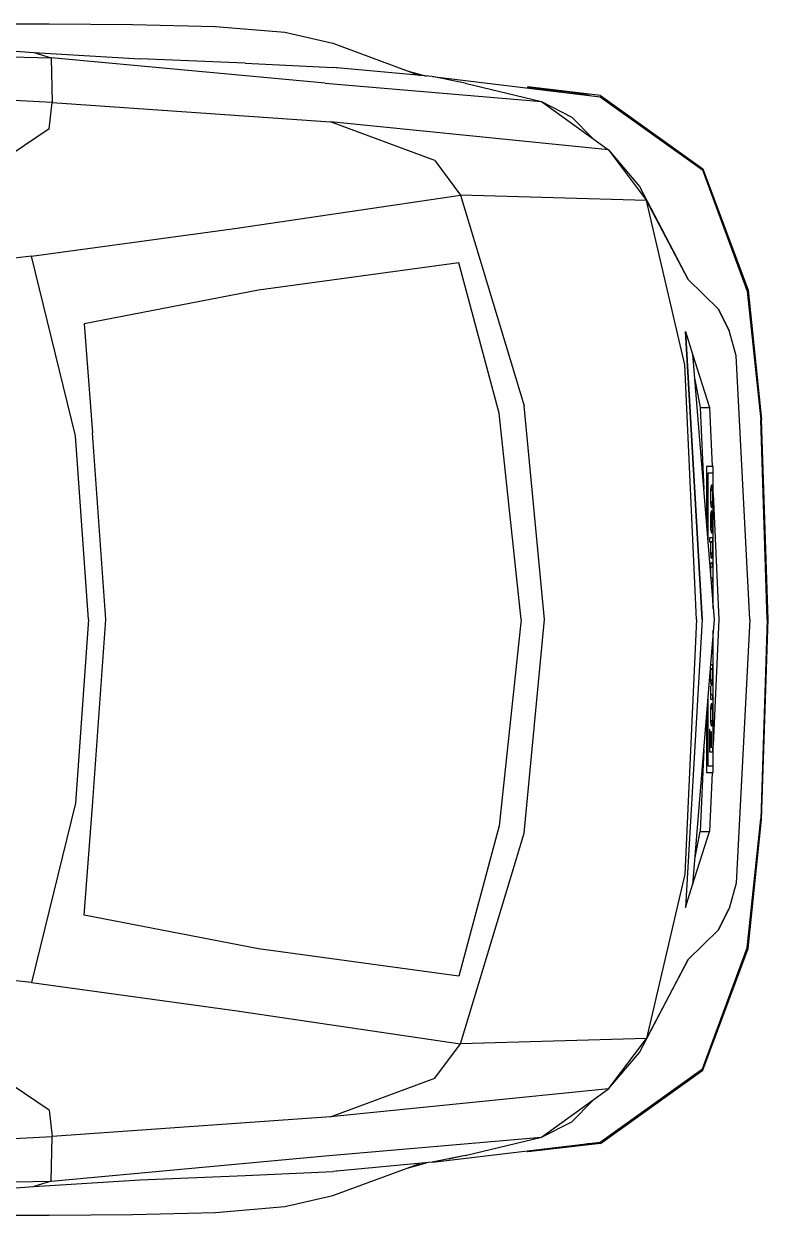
# Model space of a CAD drawing. Header units: millimetres. Extents: x 2646 to 50990, y 12226 to 40347.
# Drawn here: x 42551 to 43670, y 25271 to 27061 of the extents above; entities that cross this region are included whole.
import ezdxf

# ---------------------------------------------------------------- set-up
doc = ezdxf.new("R2010")
doc.units = ezdxf.units.MM

# ---------------------------------------------------------------- blocks, each defined once
blk = doc.blocks.new('A$C4B8F4399')
at = {"linetype": 'Continuous'}
for p, q in [((0.8311, 1.8327), (0.7266, 1.824)), ((0.9557, 1.8358), (0.8311, 1.8327)), ((1.0809, 1.8367), (0.9557, 1.8358)), ((1.1973, 1.8368), (1.0809, 1.8367)), ((0.7266, 1.824), (0.6546, 1.8075)), ((2.158, 1.8092), (1.0782, 1.7857)), ((0.6546, 1.8075), (0.5238, 1.7591)), ((1.1044, 1.7936), (0.9443, 1.784)), ((1.0782, 1.7857), (1.1043, 1.7936)), ((1.2038, 1.8014), (1.1043, 1.7936)), ((0.7866, 1.7774), (0.6543, 1.7711)), ((1.0782, 1.7857), (0.6662, 1.7475)), ((0.9443, 1.784), (0.7866, 1.7774)), ((1.0782, 1.7857), (1.0764, 1.7186)), ((0.5049, 1.7574), (0.2524, 1.727)), ((0.4554, 1.7474), (0.505, 1.7574)), ((0.505, 1.7574), (0.6543, 1.7711)), ((0.5427, 1.7661), (0.5138, 1.7582)), ((0.6458, 1.7704), (0.6543, 1.7711)), ((0.252, 1.729), (0.3614, 1.7419)), ((0.2964, 1.7335), (0.3617, 1.7413)), ((0.6662, 1.7475), (0.3406, 1.7198)), ((0.4554, 1.7474), (0.3406, 1.7198)), ((0.3617, 1.7413), (0.3614, 1.7419)), ((0.4554, 1.7474), (0.4553, 1.7474)), ((0.4554, 1.7474), (0.4809, 1.7526)), ((0.252, 1.729), (0.0981, 1.6188)), ((0.2524, 1.727), (0.099, 1.6171)), ((0.3406, 1.7198), (0.2399, 1.6472)), ((0.2688, 1.729), (0.2964, 1.7335)), ((0.3406, 1.7198), (0.2953, 1.6967)), ((1.1436, 1.7222), (1.0764, 1.7186)), ((0.6581, 1.6893), (1.0764, 1.7186)), ((1.0812, 1.679), (1.0764, 1.7186)), ((0.2399, 1.6472), (0.6581, 1.6893)), ((0.2953, 1.6967), (0.2639, 1.6646)), ((0.2954, 1.6967), (0.2953, 1.6967)), ((0.6581, 1.6893), (0.501, 1.6312)), ((1.0812, 1.679), (1.1365, 1.6414)), ((0.2399, 1.6472), (0.1829, 1.5713)), ((0.2399, 1.6472), (0.1934, 1.5925)), ((0.501, 1.6312), (0.4627, 1.5794)), ((0.0981, 1.6188), (0.0303, 1.4363)), ((0.099, 1.6171), (0.0315, 1.4351)), ((0.1934, 1.5925), (0.1204, 1.4525)), ((0.1829, 1.5714), (0.4627, 1.5794)), ((0.1934, 1.5925), (0.1934, 1.5925)), ((0.4627, 1.5794), (0.3667, 1.2627)), ((0.7952, 1.5301), (0.4627, 1.5794)), ((0.1204, 1.4525), (0.1829, 1.5714)), ((0.1255, 1.3245), (0.1829, 1.5714)), ((1.1075, 1.4874), (0.7951, 1.5301)), ((1.0413, 1.2175), (1.1075, 1.4874)), ((1.1075, 1.4874), (1.2069, 1.4762)), ((0.4045, 1.2517), (0.465, 1.4776)), ((0.465, 1.4776), (0.7663, 1.4364)), ((0.0754, 1.4086), (0.1204, 1.4525)), ((0.0303, 1.4363), (0.01, 1.2422)), ((0.0315, 1.4351), (0.0113, 1.2414)), ((0.7663, 1.4364), (1.0284, 1.3858)), ((0.0754, 1.4086), (0.0586, 1.3759)), ((0.0586, 1.3759), (0.0754, 1.4086)), ((1.0284, 1.3858), (1.016, 1.2221)), ((0.0481, 1.3377), (0.0586, 1.3759)), ((0.0991, 0.9416), (0.1244, 1.3744)), ((0.0992, 0.9416), (0.1245, 1.3744)), ((0.1244, 1.3744), (0.1136, 1.3402)), ((0.1245, 1.3744), (0.1243, 1.3738)), ((0.1245, 1.3744), (0.1244, 1.3741)), ((0.0277, 0.9416), (0.0481, 1.3377)), ((0.0811, 0.9416), (0.1136, 1.3402)), ((0.1136, 1.3402), (0.0881, 1.2601)), ((0.1078, 0.9416), (0.1255, 1.3245)), ((0.1105, 1.302), (0.1024, 1.2601)), ((0.0843, 1.1716), (0.0881, 1.2601)), ((0.1024, 1.2601), (0.0881, 1.2601)), ((0.097, 1.1369), (0.1024, 1.2602)), ((0.3667, 1.2627), (0.3364, 0.9416)), ((0.01, 1.2422), (0, 0.9416)), ((0.0013, 0.9416), (0.0113, 1.2414)), ((0.3714, 0.9416), (0.4045, 1.2517)), ((1.016, 1.2221), (0.9958, 0.9416)), ((1.0222, 0.9416), (1.0413, 1.2175)), ((0.0825, 1.1716), (0.0825, 0.9583)), ((0.0929, 1.1716), (0.0825, 1.1716)), ((0.0929, 1.0866), (0.0929, 1.1716)), ((0.0825, 1.1616), (0.0825, 0.9589)), ((0.0909, 1.1616), (0.0825, 1.1616)), ((0.0909, 1.0616), (0.0909, 1.1616)), ((0.0743, 0.9416), (0.0825, 1.1304)), ((0.0882, 1.1403), (0.0831, 1.1403)), ((0.0831, 1.1403), (0.0831, 1.1338)), ((0.0831, 1.1338), (0.0854, 1.1338)), ((0.0854, 1.1338), (0.0854, 1.1107)), ((0.086, 1.1107), (0.086, 1.1338)), ((0.086, 1.1338), (0.0876, 1.1338)), ((0.0876, 1.1338), (0.0876, 1.1071)), ((0.0882, 1.1071), (0.0882, 1.1403)), ((0.0854, 1.1107), (0.086, 1.1107)), ((0.0832, 1.0929), (0.0831, 1.0913)), ((0.0833, 1.0944), (0.0832, 1.0929)), ((0.0834, 1.0958), (0.0833, 1.0944)), ((0.0835, 1.0971), (0.0834, 1.0958)), ((0.0837, 1.0981), (0.0835, 1.0971)), ((0.0838, 1.0991), (0.0836, 1.0981)), ((0.0839, 1.0995), (0.0838, 1.0991)), ((0.0838, 1.0914), (0.0839, 1.0925)), ((0.084, 1.0999), (0.0839, 1.0995)), ((0.0839, 1.0925), (0.084, 1.0933)), ((0.0841, 1.1005), (0.084, 1.1002)), ((0.084, 1.1002), (0.084, 1.0999)), ((0.084, 1.0933), (0.0841, 1.0937)), ((0.0842, 1.1008), (0.0841, 1.1005)), ((0.0841, 1.094), (0.0842, 1.0943)), ((0.0841, 1.0937), (0.0841, 1.094)), ((0.0843, 1.101), (0.0842, 1.1008)), ((0.0842, 1.0943), (0.0843, 1.0946)), ((0.0844, 1.1012), (0.0843, 1.101)), ((0.0843, 1.0946), (0.0844, 1.0948)), ((0.0845, 1.1014), (0.0844, 1.1012)), ((0.0844, 1.0948), (0.0845, 1.095)), ((0.0846, 1.1015), (0.0845, 1.1014)), ((0.0845, 1.095), (0.0846, 1.0952)), ((0.0847, 1.1016), (0.0846, 1.1015)), ((0.0846, 1.0952), (0.0847, 1.0953)), ((0.0849, 1.1016), (0.0847, 1.1016)), ((0.0847, 1.0953), (0.0848, 1.0954)), ((0.0848, 1.0954), (0.0849, 1.0954)), ((0.085, 1.1017), (0.0849, 1.1016)), ((0.0849, 1.0954), (0.085, 1.0955)), ((0.0851, 1.1016), (0.085, 1.1017)), ((0.085, 1.0955), (0.0851, 1.0954)), ((0.0852, 1.1016), (0.0851, 1.1016)), ((0.0851, 1.0954), (0.0852, 1.0954)), ((0.0853, 1.1015), (0.0852, 1.1016)), ((0.0852, 1.0954), (0.0853, 1.0953)), ((0.0854, 1.1013), (0.0853, 1.1015)), ((0.0853, 1.0953), (0.0854, 1.0952)), ((0.0856, 1.1011), (0.0854, 1.1013)), ((0.0854, 1.0952), (0.0855, 1.095)), ((0.0855, 1.095), (0.0855, 1.0948)), ((0.0855, 1.0948), (0.0856, 1.0946)), ((0.0857, 1.1009), (0.0856, 1.1011)), ((0.0856, 1.0946), (0.0857, 1.0943)), ((0.0858, 1.1006), (0.0857, 1.1009)), ((0.0857, 1.0943), (0.0858, 1.094)), ((0.0859, 1.1003), (0.0858, 1.1006)), ((0.0858, 1.094), (0.0859, 1.0937)), ((0.086, 1.0999), (0.0859, 1.1003)), ((0.0859, 1.0937), (0.0859, 1.0933)), ((0.0859, 1.0933), (0.086, 1.0925)), ((0.086, 1.0995), (0.086, 1.0999)), ((0.0861, 1.0991), (0.086, 1.0995)), ((0.086, 1.0925), (0.0861, 1.0914)), ((0.0862, 1.0986), (0.0861, 1.0991)), ((0.0864, 1.0974), (0.0862, 1.0986)), ((0.0865, 1.0962), (0.0864, 1.0974)), ((0.0866, 1.0948), (0.0865, 1.0962)), ((0.0867, 1.0934), (0.0866, 1.0948)), ((0.0868, 1.0918), (0.0867, 1.0934)), ((0.0876, 1.1071), (0.0882, 1.1071)), ((0.0831, 1.0896), (0.083, 1.0878)), ((0.083, 1.0878), (0.083, 1.0859)), ((0.083, 1.0859), (0.083, 1.0834)), ((0.083, 1.0834), (0.0831, 1.0812)), ((0.0831, 1.0913), (0.0831, 1.0896)), ((0.0831, 1.0812), (0.0831, 1.0798)), ((0.0831, 1.0798), (0.0831, 1.0784)), ((0.0832, 1.0784), (0.0832, 1.077)), ((0.0832, 1.077), (0.0833, 1.0757)), ((0.0833, 1.0757), (0.0834, 1.0745)), ((0.0834, 1.0745), (0.0835, 1.0734)), ((0.0835, 1.085), (0.0835, 1.0864)), ((0.0836, 1.0835), (0.0835, 1.085)), ((0.0836, 1.0821), (0.0835, 1.0835)), ((0.0836, 1.0891), (0.0837, 1.0903)), ((0.0836, 1.0878), (0.0836, 1.0891)), ((0.0836, 1.0864), (0.0836, 1.0878)), ((0.0836, 1.0808), (0.0836, 1.0821)), ((0.0837, 1.0796), (0.0836, 1.0808)), ((0.0837, 1.0903), (0.0838, 1.0914)), ((0.0838, 1.0785), (0.0837, 1.0796)), ((0.0839, 1.0775), (0.0838, 1.0785)), ((0.084, 1.0766), (0.0839, 1.0775)), ((0.0841, 1.0763), (0.084, 1.0766)), ((0.0842, 1.0759), (0.0841, 1.0763)), ((0.0842, 1.0756), (0.0842, 1.0759)), ((0.0843, 1.0754), (0.0842, 1.0756)), ((0.0844, 1.0751), (0.0843, 1.0754)), ((0.0845, 1.0749), (0.0844, 1.0751)), ((0.0846, 1.0748), (0.0845, 1.0749)), ((0.0847, 1.0746), (0.0846, 1.0748)), ((0.0848, 1.0746), (0.0847, 1.0746)), ((0.0849, 1.0745), (0.0848, 1.0746)), ((0.085, 1.0745), (0.0849, 1.0745)), ((0.0851, 1.0745), (0.085, 1.0745)), ((0.0852, 1.0746), (0.0851, 1.0745)), ((0.0853, 1.0746), (0.0852, 1.0746)), ((0.0854, 1.0748), (0.0853, 1.0746)), ((0.0855, 1.0749), (0.0854, 1.0748)), ((0.0856, 1.0751), (0.0855, 1.0749)), ((0.0857, 1.0756), (0.0856, 1.0754)), ((0.0856, 1.0754), (0.0856, 1.0751)), ((0.0858, 1.0759), (0.0857, 1.0756)), ((0.0859, 1.0766), (0.0858, 1.0759)), ((0.086, 1.0775), (0.0859, 1.0766)), ((0.0861, 1.0785), (0.086, 1.0775)), ((0.0861, 1.0914), (0.0862, 1.0903)), ((0.0862, 1.0797), (0.0861, 1.0785)), ((0.0862, 1.0903), (0.0863, 1.0891)), ((0.0863, 1.0809), (0.0862, 1.0797)), ((0.0863, 1.0891), (0.0864, 1.0878)), ((0.0863, 1.0878), (0.0864, 1.0864)), ((0.0863, 1.0821), (0.0863, 1.0809)), ((0.0864, 1.0864), (0.0864, 1.085)), ((0.0864, 1.085), (0.0864, 1.0835)), ((0.0864, 1.0835), (0.0864, 1.0821)), ((0.0865, 1.0736), (0.0866, 1.0749)), ((0.0866, 1.0749), (0.0867, 1.0764)), ((0.0867, 1.0764), (0.0868, 1.0779)), ((0.0868, 1.0902), (0.0868, 1.0918)), ((0.0869, 1.0886), (0.0868, 1.0902)), ((0.0868, 1.0795), (0.0869, 1.0812)), ((0.0868, 1.0779), (0.0868, 1.0795)), ((0.0869, 1.0868), (0.0869, 1.0886)), ((0.0869, 1.085), (0.0869, 1.0868)), ((0.0869, 1.083), (0.0869, 1.085)), ((0.0869, 1.0812), (0.0869, 1.083)), ((0.0868, 1.0613), (0.0831, 1.0613)), ((0.0831, 1.0613), (0.0831, 1.0552)), ((0.0835, 1.0734), (0.0836, 1.0724)), ((0.0836, 1.0724), (0.0837, 1.0715)), ((0.0837, 1.0715), (0.0838, 1.0707)), ((0.0838, 1.0707), (0.0839, 1.0701)), ((0.084, 1.0701), (0.0841, 1.0695)), ((0.0841, 1.0695), (0.0842, 1.0693)), ((0.0842, 1.0693), (0.0843, 1.0691)), ((0.0843, 1.0691), (0.0843, 1.0689)), ((0.0843, 1.0689), (0.0844, 1.0687)), ((0.0844, 1.0687), (0.0845, 1.0686)), ((0.0845, 1.0686), (0.0846, 1.0685)), ((0.0846, 1.0685), (0.0847, 1.0684)), ((0.0847, 1.0684), (0.0848, 1.0683)), ((0.0848, 1.0683), (0.0849, 1.0683)), ((0.0849, 1.0683), (0.085, 1.0683)), ((0.085, 1.0683), (0.0851, 1.0683)), ((0.0851, 1.0683), (0.0852, 1.0684)), ((0.0852, 1.0684), (0.0854, 1.0685)), ((0.0854, 1.0685), (0.0855, 1.0686)), ((0.0855, 1.0686), (0.0856, 1.0688)), ((0.0856, 1.0688), (0.0857, 1.069)), ((0.0857, 1.069), (0.0858, 1.0693)), ((0.0858, 1.0693), (0.0859, 1.0696)), ((0.0859, 1.07), (0.086, 1.0704)), ((0.0859, 1.0696), (0.0859, 1.07)), ((0.086, 1.0704), (0.0861, 1.0708)), ((0.0861, 1.0708), (0.0862, 1.0713)), ((0.0862, 1.0713), (0.0863, 1.0723)), ((0.0863, 1.0723), (0.0865, 1.0736)), ((0.0868, 1.0558), (0.0868, 1.0613)), ((0.0831, 1.0552), (0.0851, 1.0552)), ((0.084, 1.0389), (0.0839, 1.0382)), ((0.0842, 1.0394), (0.084, 1.0389)), ((0.0843, 1.0398), (0.0842, 1.0394)), ((0.0844, 1.0399), (0.0843, 1.0398)), ((0.0845, 1.0401), (0.0844, 1.0399)), ((0.0846, 1.0403), (0.0845, 1.0402)), ((0.0845, 1.0402), (0.0845, 1.0401)), ((0.0847, 1.0404), (0.0846, 1.0403)), ((0.0848, 1.0405), (0.0847, 1.0404)), ((0.0849, 1.0405), (0.0848, 1.0405)), ((0.085, 1.0405), (0.0849, 1.0405)), ((0.085, 1.0405), (0.085, 1.0405)), ((0.0851, 1.0405), (0.085, 1.0405)), ((0.0851, 1.0552), (0.0852, 1.0552)), ((0.0852, 1.0404), (0.0851, 1.0405)), ((0.0852, 1.0552), (0.0853, 1.0552)), ((0.0853, 1.0403), (0.0852, 1.0404)), ((0.0853, 1.0552), (0.0853, 1.0551)), ((0.0853, 1.0551), (0.0854, 1.055)), ((0.0854, 1.0402), (0.0853, 1.0403)), ((0.0854, 1.055), (0.0855, 1.0549)), ((0.0855, 1.0401), (0.0854, 1.0402)), ((0.0855, 1.0549), (0.0856, 1.0547)), ((0.0855, 1.04), (0.0855, 1.0401)), ((0.0857, 1.0397), (0.0855, 1.04)), ((0.0856, 1.0547), (0.0857, 1.0544)), ((0.0857, 1.0544), (0.0859, 1.054)), ((0.0858, 1.0392), (0.0857, 1.0397)), ((0.0858, 1.054), (0.086, 1.0536)), ((0.086, 1.0387), (0.0858, 1.0392)), ((0.0859, 1.0536), (0.086, 1.053)), ((0.086, 1.053), (0.0861, 1.0524)), ((0.0861, 1.0381), (0.086, 1.0387)), ((0.0861, 1.0524), (0.0862, 1.0516)), ((0.0862, 1.045), (0.0861, 1.044)), ((0.0861, 1.044), (0.0867, 1.0419)), ((0.0862, 1.0516), (0.0862, 1.0507)), ((0.0862, 1.0507), (0.0862, 1.0499)), ((0.0862, 1.0499), (0.0863, 1.0489)), ((0.0863, 1.0479), (0.0862, 1.047)), ((0.0862, 1.047), (0.0862, 1.046)), ((0.0862, 1.046), (0.0862, 1.045)), ((0.0863, 1.0558), (0.0868, 1.0558)), ((0.0864, 1.055), (0.0863, 1.0558)), ((0.0863, 1.0489), (0.0863, 1.0479)), ((0.0865, 1.0542), (0.0864, 1.055)), ((0.0866, 1.0535), (0.0865, 1.0542)), ((0.0867, 1.0527), (0.0866, 1.0535)), ((0.0868, 1.052), (0.0867, 1.0527)), ((0.0867, 1.0419), (0.0868, 1.0432)), ((0.0868, 1.0511), (0.0868, 1.052)), ((0.0869, 1.0502), (0.0868, 1.0511)), ((0.0868, 1.0444), (0.0869, 1.0457)), ((0.0868, 1.0432), (0.0868, 1.0444)), ((0.0869, 1.0492), (0.0869, 1.0502)), ((0.0869, 1.0481), (0.0869, 1.0492)), ((0.0869, 1.0469), (0.0869, 1.0481)), ((0.0869, 1.0457), (0.0869, 1.0469)), ((0.0831, 1.0286), (0.083, 1.0273)), ((0.083, 1.0273), (0.083, 1.0259)), ((0.083, 1.0259), (0.083, 1.0243)), ((0.083, 1.0243), (0.083, 1.0225)), ((0.083, 1.0225), (0.0831, 1.0209)), ((0.0832, 1.0312), (0.0831, 1.0299)), ((0.0831, 1.0299), (0.0831, 1.0286)), ((0.0831, 1.0209), (0.0832, 1.0194)), ((0.0833, 1.0336), (0.0832, 1.0324)), ((0.0832, 1.0324), (0.0832, 1.0312)), ((0.0834, 1.0347), (0.0833, 1.0336)), ((0.0835, 1.0357), (0.0834, 1.0347)), ((0.0836, 1.0366), (0.0835, 1.0357)), ((0.0835, 1.0246), (0.0835, 1.026)), ((0.0836, 1.0232), (0.0835, 1.0246)), ((0.0836, 1.0219), (0.0835, 1.0232)), ((0.0837, 1.0375), (0.0836, 1.0366)), ((0.0836, 1.0286), (0.0837, 1.0298)), ((0.0836, 1.0273), (0.0836, 1.0286)), ((0.0836, 1.026), (0.0836, 1.0273)), ((0.0836, 1.0207), (0.0836, 1.0219)), ((0.0837, 1.0195), (0.0836, 1.0207)), ((0.0839, 1.0382), (0.0837, 1.0375)), ((0.0837, 1.0298), (0.0838, 1.0309)), ((0.0838, 1.0309), (0.0839, 1.0318)), ((0.084, 1.0318), (0.0841, 1.0326)), ((0.0841, 1.0329), (0.0842, 1.0332)), ((0.0841, 1.0326), (0.0841, 1.0329)), ((0.0842, 1.0332), (0.0843, 1.0335)), ((0.0843, 1.0335), (0.0844, 1.0337)), ((0.0844, 1.0337), (0.0845, 1.0339)), ((0.0845, 1.0339), (0.0846, 1.034)), ((0.0846, 1.034), (0.0847, 1.0342)), ((0.0847, 1.0342), (0.0848, 1.0342)), ((0.0848, 1.0342), (0.0849, 1.0343)), ((0.0849, 1.0343), (0.085, 1.0343)), ((0.085, 1.0343), (0.0851, 1.0343)), ((0.0851, 1.0343), (0.0852, 1.0342)), ((0.0852, 1.0342), (0.0853, 1.0342)), ((0.0853, 1.0342), (0.0854, 1.0341)), ((0.0854, 1.0341), (0.0855, 1.0339)), ((0.0855, 1.0339), (0.0856, 1.0337)), ((0.0856, 1.0337), (0.0856, 1.0335)), ((0.0856, 1.0335), (0.0857, 1.0333)), ((0.0857, 1.0333), (0.0858, 1.033)), ((0.0858, 1.033), (0.0859, 1.0327)), ((0.0859, 1.0327), (0.0859, 1.0324)), ((0.0859, 1.0324), (0.0861, 1.0316)), ((0.086, 1.0316), (0.0862, 1.0306)), ((0.0863, 1.0373), (0.0861, 1.0381)), ((0.0862, 1.0306), (0.0863, 1.0295)), ((0.0862, 1.0295), (0.0863, 1.0283)), ((0.0864, 1.0365), (0.0863, 1.0373)), ((0.0863, 1.0283), (0.0864, 1.027)), ((0.0864, 1.0229), (0.0863, 1.0217)), ((0.0863, 1.0217), (0.0863, 1.0205)), ((0.0865, 1.0356), (0.0864, 1.0365)), ((0.0864, 1.027), (0.0864, 1.0256)), ((0.0864, 1.0256), (0.0864, 1.0242)), ((0.0864, 1.0242), (0.0864, 1.0229)), ((0.0866, 1.0345), (0.0865, 1.0356)), ((0.0867, 1.0334), (0.0866, 1.0345)), ((0.0867, 1.0322), (0.0867, 1.0334)), ((0.0868, 1.0309), (0.0867, 1.0322)), ((0.0867, 1.0192), (0.0868, 1.0207)), ((0.0868, 1.0296), (0.0868, 1.0309)), ((0.0868, 1.0207), (0.0869, 1.0218)), ((0.0869, 1.0283), (0.0869, 1.0296)), ((0.0869, 1.0269), (0.0869, 1.0283)), ((0.0869, 1.0254), (0.0869, 1.0269)), ((0.0869, 1.0236), (0.0869, 1.0254)), ((0.0869, 1.0218), (0.0869, 1.0236)), ((0.0831, 1.0152), (0.0831, 1.0096)), ((0.0836, 1.0152), (0.0831, 1.0152)), ((0.0831, 1.0096), (0.0867, 1.0096)), ((0.0832, 1.0194), (0.0832, 1.018)), ((0.0833, 1.018), (0.0834, 1.0168)), ((0.0834, 1.0168), (0.0835, 1.0157)), ((0.0835, 1.0157), (0.0836, 1.0152)), ((0.0838, 1.0184), (0.0837, 1.0195)), ((0.0839, 1.0175), (0.0838, 1.0184)), ((0.0841, 1.0168), (0.0839, 1.0175)), ((0.0841, 1.0165), (0.0841, 1.0168)), ((0.0842, 1.0162), (0.0841, 1.0165)), ((0.0843, 1.0159), (0.0842, 1.0162)), ((0.0843, 1.0157), (0.0843, 1.0159)), ((0.0844, 1.0155), (0.0843, 1.0157)), ((0.0845, 1.0154), (0.0844, 1.0155)), ((0.0846, 1.0153), (0.0845, 1.0154)), ((0.0847, 1.0152), (0.0846, 1.0153)), ((0.0848, 1.0151), (0.0847, 1.0152)), ((0.0849, 1.0151), (0.0848, 1.0151)), ((0.085, 1.0151), (0.0849, 1.0151)), ((0.0851, 1.0152), (0.085, 1.0151)), ((0.0852, 1.0152), (0.0851, 1.0152)), ((0.0853, 1.0153), (0.0852, 1.0152)), ((0.0854, 1.0155), (0.0853, 1.0153)), ((0.0855, 1.0156), (0.0854, 1.0155)), ((0.0856, 1.0158), (0.0855, 1.0156)), ((0.0857, 1.0163), (0.0856, 1.016)), ((0.0856, 1.016), (0.0856, 1.0158)), ((0.0858, 1.0166), (0.0857, 1.0163)), ((0.0859, 1.0169), (0.0858, 1.0166)), ((0.086, 1.0175), (0.0859, 1.0169)), ((0.0861, 1.0184), (0.086, 1.0175)), ((0.0862, 1.0194), (0.0861, 1.0184)), ((0.0863, 1.0205), (0.0862, 1.0194)), ((0.0864, 1.0156), (0.0865, 1.0164)), ((0.0872, 1.0156), (0.0864, 1.0156)), ((0.0865, 1.0164), (0.0866, 1.0172)), ((0.0866, 1.0172), (0.0867, 1.0181)), ((0.0867, 1.0181), (0.0867, 1.0192)), ((0.0831, 0.9805), (0.0831, 0.9742)), ((0.0843, 0.9805), (0.0831, 0.9805)), ((0.0831, 0.9742), (0.0838, 0.9742)), ((0, 0.9416), (0.01, 0.641)), ((0.0013, 0.9416), (0.0113, 0.6418)), ((0.0277, 0.9416), (0.0481, 0.5456)), ((0.0825, 0.7528), (0.0743, 0.9416)), ((0.1136, 0.543), (0.0811, 0.9416)), ((0.1244, 0.5088), (0.0991, 0.9416)), ((0.0992, 0.9416), (0.1245, 0.5088)), ((0.1078, 0.9416), (0.1255, 0.5587)), ((0.3364, 0.9416), (0.3667, 0.6206)), ((0.3714, 0.9416), (0.4045, 0.6315)), ((0.9958, 0.9416), (1.016, 0.6611)), ((1.0222, 0.9416), (1.0413, 0.6658)), ((0.0825, 0.925), (0.0825, 0.7116)), ((0.0825, 0.9244), (0.0825, 0.7216)), ((0.0831, 0.9131), (0.083, 0.9113)), ((0.0832, 0.9165), (0.0831, 0.9149)), ((0.0831, 0.9149), (0.0831, 0.9131)), ((0.083, 0.9113), (0.083, 0.9094)), ((0.083, 0.9094), (0.083, 0.9071)), ((0.083, 0.9071), (0.0831, 0.9049)), ((0.0831, 0.9049), (0.0831, 0.9035)), ((0.0831, 0.9035), (0.0832, 0.9021)), ((0.0832, 0.9021), (0.0832, 0.9008)), ((0.0833, 0.9008), (0.0833, 0.8995)), ((0.0833, 0.8995), (0.0834, 0.8983)), ((0.0834, 0.8983), (0.0835, 0.8973)), ((0.0835, 0.9094), (0.0835, 0.9108)), ((0.0836, 0.9079), (0.0835, 0.9094)), ((0.0836, 0.9065), (0.0835, 0.9079)), ((0.0835, 0.8973), (0.0836, 0.8963)), ((0.0836, 0.9108), (0.0836, 0.9117)), ((0.0836, 0.9052), (0.0836, 0.9065)), ((0.0837, 0.904), (0.0836, 0.9052)), ((0.0836, 0.8963), (0.0838, 0.8955)), ((0.0838, 0.9029), (0.0837, 0.904)), ((0.0839, 0.9019), (0.0838, 0.9029)), ((0.0838, 0.8955), (0.0839, 0.8948)), ((0.084, 0.901), (0.0839, 0.9019)), ((0.0841, 0.9007), (0.084, 0.901)), ((0.0842, 0.9003), (0.0841, 0.9007)), ((0.0842, 0.9), (0.0842, 0.9003)), ((0.0843, 0.8998), (0.0842, 0.9)), ((0.0844, 0.8995), (0.0843, 0.8998)), ((0.0845, 0.8993), (0.0844, 0.8995)), ((0.0846, 0.8992), (0.0845, 0.8993)), ((0.0846, 0.8992), (0.0846, 0.8992)), ((0.0857, 0.8856), (0.0831, 0.8856)), ((0.0831, 0.8856), (0.0831, 0.8796)), ((0.0831, 0.8796), (0.0851, 0.8796)), ((0.0839, 0.8948), (0.084, 0.8942)), ((0.084, 0.8942), (0.0841, 0.8939)), ((0.0841, 0.8939), (0.0842, 0.8937)), ((0.0842, 0.8937), (0.0843, 0.8935)), ((0.0843, 0.8935), (0.0843, 0.8933)), ((0.0843, 0.8933), (0.0844, 0.8931)), ((0.0844, 0.8931), (0.0845, 0.893)), ((0.0845, 0.893), (0.0846, 0.8929)), ((0.0846, 0.8929), (0.0847, 0.8928)), ((0.0847, 0.8928), (0.0848, 0.8927)), ((0.0848, 0.8927), (0.0849, 0.8927)), ((0.0849, 0.8927), (0.085, 0.8927)), ((0.085, 0.8927), (0.0851, 0.8927)), ((0.0851, 0.8796), (0.0852, 0.8796)), ((0.0852, 0.8796), (0.0853, 0.8795)), ((0.0853, 0.8795), (0.0854, 0.8794)), ((0.0854, 0.8794), (0.0855, 0.8793)), ((0.0855, 0.8793), (0.0856, 0.8792)), ((0.0856, 0.8792), (0.0857, 0.879)), ((0.0857, 0.879), (0.0858, 0.8788)), ((0.0858, 0.8788), (0.0858, 0.8785)), ((0.0858, 0.8785), (0.0859, 0.8782)), ((0.0859, 0.8782), (0.086, 0.8779)), ((0.086, 0.8779), (0.086, 0.8776)), ((0.086, 0.8776), (0.0861, 0.8768)), ((0.0854, 0.8627), (0.0831, 0.8627)), ((0.0831, 0.8627), (0.0831, 0.8567)), ((0.0855, 0.8627), (0.0854, 0.8627)), ((0.0856, 0.8628), (0.0855, 0.8627)), ((0.0855, 0.8627), (0.0855, 0.8627)), ((0.0857, 0.8628), (0.0856, 0.8628)), ((0.0858, 0.863), (0.0857, 0.8629)), ((0.0857, 0.8629), (0.0857, 0.8628)), ((0.0859, 0.8633), (0.0858, 0.8631)), ((0.0858, 0.8631), (0.0858, 0.863)), ((0.086, 0.8636), (0.0859, 0.8633)), ((0.0861, 0.8641), (0.086, 0.8636)), ((0.0861, 0.8768), (0.0862, 0.8757)), ((0.0862, 0.8647), (0.0861, 0.8641)), ((0.0862, 0.8757), (0.0863, 0.8746)), ((0.0863, 0.8664), (0.0862, 0.8655)), ((0.0862, 0.8655), (0.0862, 0.8647)), ((0.0863, 0.8746), (0.0863, 0.8734)), ((0.0863, 0.8734), (0.0863, 0.8721)), ((0.0863, 0.8721), (0.0864, 0.8708)), ((0.0863, 0.8684), (0.0863, 0.8673)), ((0.0863, 0.8673), (0.0863, 0.8664)), ((0.0864, 0.8708), (0.0864, 0.8695)), ((0.0864, 0.8695), (0.0864, 0.8684)), ((0.0865, 0.8592), (0.0866, 0.8599)), ((0.0866, 0.8599), (0.0867, 0.8608)), ((0.0867, 0.8618), (0.0868, 0.8635)), ((0.0867, 0.8608), (0.0867, 0.8618)), ((0.0868, 0.8635), (0.0869, 0.8652)), ((0.0869, 0.8688), (0.0869, 0.8708)), ((0.0869, 0.867), (0.0869, 0.8688)), ((0.0869, 0.8652), (0.0869, 0.867)), ((0.0831, 0.8567), (0.0855, 0.8567)), ((0.0833, 0.8427), (0.0832, 0.8415)), ((0.0832, 0.8415), (0.0832, 0.8403)), ((0.0834, 0.8438), (0.0833, 0.8427)), ((0.0835, 0.8448), (0.0834, 0.8438)), ((0.0836, 0.8457), (0.0835, 0.8448)), ((0.0837, 0.8466), (0.0836, 0.8457)), ((0.0839, 0.8473), (0.0837, 0.8466)), ((0.084, 0.8479), (0.0839, 0.8473)), ((0.0842, 0.8484), (0.084, 0.8479)), ((0.084, 0.8409), (0.0841, 0.8417)), ((0.0841, 0.842), (0.0842, 0.8423)), ((0.0841, 0.8417), (0.0841, 0.842)), ((0.0843, 0.8489), (0.0842, 0.8484)), ((0.0842, 0.8423), (0.0843, 0.8425)), ((0.0844, 0.849), (0.0843, 0.8489)), ((0.0843, 0.8425), (0.0844, 0.8428)), ((0.0845, 0.8492), (0.0844, 0.849)), ((0.0844, 0.8428), (0.0845, 0.843)), ((0.0846, 0.8494), (0.0845, 0.8493)), ((0.0845, 0.8493), (0.0845, 0.8492)), ((0.0845, 0.843), (0.0846, 0.8431)), ((0.0847, 0.8495), (0.0846, 0.8494)), ((0.0846, 0.8431), (0.0847, 0.8432)), ((0.0848, 0.8495), (0.0847, 0.8495)), ((0.0847, 0.8432), (0.0848, 0.8433)), ((0.0849, 0.8496), (0.0848, 0.8495)), ((0.0848, 0.8433), (0.0849, 0.8434)), ((0.085, 0.8496), (0.0849, 0.8496)), ((0.0849, 0.8434), (0.085, 0.8434)), ((0.085, 0.8496), (0.085, 0.8496)), ((0.0851, 0.8495), (0.085, 0.8496)), ((0.085, 0.8434), (0.0851, 0.8434)), ((0.0852, 0.8495), (0.0851, 0.8495)), ((0.0851, 0.8434), (0.0852, 0.8433)), ((0.0853, 0.8494), (0.0852, 0.8495)), ((0.0852, 0.8433), (0.0853, 0.8432)), ((0.0854, 0.8493), (0.0853, 0.8494)), ((0.0853, 0.8432), (0.0854, 0.8431)), ((0.0855, 0.8492), (0.0854, 0.8493)), ((0.0854, 0.8431), (0.0855, 0.843)), ((0.0855, 0.8567), (0.0856, 0.8567)), ((0.0855, 0.8491), (0.0855, 0.8492)), ((0.0857, 0.8487), (0.0855, 0.8491)), ((0.0855, 0.843), (0.0856, 0.8428)), ((0.0856, 0.8567), (0.0858, 0.8567)), ((0.0856, 0.8428), (0.0856, 0.8426)), ((0.0856, 0.8426), (0.0857, 0.8424)), ((0.0858, 0.8483), (0.0857, 0.8487)), ((0.0857, 0.8424), (0.0858, 0.8421)), ((0.0858, 0.8568), (0.0859, 0.8568)), ((0.086, 0.8478), (0.0858, 0.8483)), ((0.0858, 0.8421), (0.0859, 0.8418)), ((0.0859, 0.8568), (0.086, 0.8569)), ((0.0859, 0.8418), (0.0859, 0.8415)), ((0.086, 0.857), (0.0861, 0.8573)), ((0.086, 0.8569), (0.086, 0.857)), ((0.0861, 0.8472), (0.086, 0.8478)), ((0.0861, 0.8573), (0.0862, 0.8576)), ((0.0863, 0.8464), (0.0861, 0.8472)), ((0.0862, 0.8576), (0.0863, 0.8581)), ((0.0863, 0.8581), (0.0864, 0.8586)), ((0.0864, 0.8456), (0.0863, 0.8464)), ((0.0864, 0.8586), (0.0865, 0.8592)), ((0.0865, 0.8447), (0.0864, 0.8456)), ((0.0866, 0.8436), (0.0865, 0.8447)), ((0.0867, 0.8425), (0.0866, 0.8436)), ((0.0867, 0.8413), (0.0867, 0.8425)), ((0.0831, 0.8377), (0.083, 0.8364)), ((0.083, 0.8364), (0.083, 0.835)), ((0.083, 0.835), (0.083, 0.8333)), ((0.083, 0.8333), (0.083, 0.8316)), ((0.083, 0.8316), (0.0831, 0.83)), ((0.0832, 0.8403), (0.0831, 0.839)), ((0.0831, 0.839), (0.0831, 0.8377)), ((0.0831, 0.83), (0.0832, 0.8285)), ((0.0836, 0.8243), (0.0831, 0.8243)), ((0.0831, 0.8243), (0.0831, 0.8187)), ((0.0832, 0.8285), (0.0832, 0.8271)), ((0.0833, 0.8271), (0.0834, 0.8259)), ((0.0834, 0.8259), (0.0835, 0.8248)), ((0.0835, 0.8337), (0.0835, 0.8351)), ((0.0836, 0.8323), (0.0835, 0.8337)), ((0.0836, 0.831), (0.0835, 0.8323)), ((0.0835, 0.8248), (0.0836, 0.8243)), ((0.0836, 0.8377), (0.0837, 0.8389)), ((0.0836, 0.8364), (0.0836, 0.8377)), ((0.0836, 0.8351), (0.0836, 0.8364)), ((0.0836, 0.8297), (0.0836, 0.831)), ((0.0837, 0.8286), (0.0836, 0.8297)), ((0.0837, 0.8389), (0.0838, 0.84)), ((0.0838, 0.8275), (0.0837, 0.8286)), ((0.0838, 0.84), (0.0839, 0.8409)), ((0.0839, 0.8266), (0.0838, 0.8275)), ((0.0841, 0.8258), (0.0839, 0.8266)), ((0.0841, 0.8255), (0.0841, 0.8258)), ((0.0842, 0.8253), (0.0841, 0.8255)), ((0.0843, 0.825), (0.0842, 0.8253)), ((0.0843, 0.8248), (0.0843, 0.825)), ((0.0844, 0.8246), (0.0843, 0.8248)), ((0.0845, 0.8245), (0.0844, 0.8246)), ((0.0846, 0.8243), (0.0845, 0.8245)), ((0.0847, 0.8243), (0.0846, 0.8243)), ((0.0848, 0.8242), (0.0847, 0.8243)), ((0.0849, 0.8242), (0.0848, 0.8242)), ((0.085, 0.8242), (0.0849, 0.8242)), ((0.0851, 0.8243), (0.085, 0.8242)), ((0.0852, 0.8243), (0.0851, 0.8243)), ((0.0853, 0.8244), (0.0852, 0.8243)), ((0.0854, 0.8246), (0.0853, 0.8244)), ((0.0855, 0.8247), (0.0854, 0.8246)), ((0.0856, 0.8249), (0.0855, 0.8247)), ((0.0857, 0.8254), (0.0856, 0.8251)), ((0.0856, 0.8251), (0.0856, 0.8249)), ((0.0858, 0.8256), (0.0857, 0.8254)), ((0.0859, 0.8259), (0.0858, 0.8256)), ((0.0859, 0.8415), (0.0861, 0.8407)), ((0.086, 0.8266), (0.0859, 0.8259)), ((0.086, 0.8407), (0.0862, 0.8397)), ((0.0861, 0.8275), (0.086, 0.8266)), ((0.0862, 0.8285), (0.0861, 0.8275)), ((0.0862, 0.8397), (0.0863, 0.8386)), ((0.0862, 0.8386), (0.0863, 0.8373)), ((0.0863, 0.8296), (0.0862, 0.8285)), ((0.0863, 0.8373), (0.0864, 0.8361)), ((0.0864, 0.832), (0.0863, 0.8307)), ((0.0863, 0.8307), (0.0863, 0.8296)), ((0.0864, 0.8361), (0.0864, 0.8347)), ((0.0864, 0.8347), (0.0864, 0.8333)), ((0.0864, 0.8333), (0.0864, 0.832)), ((0.0864, 0.8247), (0.0865, 0.8254)), ((0.0882, 0.8247), (0.0864, 0.8247)), ((0.0865, 0.8254), (0.0866, 0.8263)), ((0.0866, 0.8263), (0.0867, 0.8272)), ((0.0868, 0.84), (0.0867, 0.8413)), ((0.0867, 0.8282), (0.0868, 0.8298)), ((0.0867, 0.8272), (0.0867, 0.8282)), ((0.0868, 0.8387), (0.0868, 0.84)), ((0.0868, 0.8298), (0.0869, 0.8309)), ((0.0869, 0.8374), (0.0869, 0.8387)), ((0.0869, 0.836), (0.0869, 0.8374)), ((0.0869, 0.8345), (0.0869, 0.836)), ((0.0869, 0.8327), (0.0869, 0.8345)), ((0.0869, 0.8309), (0.0869, 0.8327)), ((0.0882, 0.8187), (0.0882, 0.8247)), ((0.0831, 0.8187), (0.0882, 0.8187)), ((0.0835, 0.806), (0.0833, 0.8047)), ((0.0836, 0.8072), (0.0835, 0.806)), ((0.0837, 0.8083), (0.0836, 0.8072)), ((0.0838, 0.8088), (0.0837, 0.8083)), ((0.0839, 0.8092), (0.0838, 0.8088)), ((0.084, 0.8096), (0.0839, 0.8092)), ((0.0841, 0.8099), (0.084, 0.8096)), ((0.0842, 0.8102), (0.0841, 0.8099)), ((0.0843, 0.8105), (0.0842, 0.8102)), ((0.0844, 0.8107), (0.0843, 0.8105)), ((0.0845, 0.8109), (0.0844, 0.8107)), ((0.0846, 0.811), (0.0845, 0.8109)), ((0.0847, 0.8111), (0.0846, 0.811)), ((0.0848, 0.8112), (0.0847, 0.8111)), ((0.0849, 0.8112), (0.0848, 0.8112)), ((0.0851, 0.8112), (0.0849, 0.8112)), ((0.0852, 0.8111), (0.0851, 0.8112)), ((0.0853, 0.8111), (0.0852, 0.8111)), ((0.0854, 0.8109), (0.0853, 0.8111)), ((0.0855, 0.8108), (0.0854, 0.8109)), ((0.0856, 0.8106), (0.0855, 0.8108)), ((0.0857, 0.8103), (0.0856, 0.8106)), ((0.0858, 0.8101), (0.0857, 0.8103)), ((0.0859, 0.8098), (0.0858, 0.8101)), ((0.0859, 0.8094), (0.0859, 0.8098)), ((0.086, 0.809), (0.0859, 0.8094)), ((0.0862, 0.8082), (0.086, 0.809)), ((0.0863, 0.8072), (0.0862, 0.8082)), ((0.0865, 0.806), (0.0863, 0.8072)), ((0.0866, 0.8046), (0.0865, 0.806)), ((0.0909, 0.7216), (0.0909, 0.8217)), ((0.0831, 0.7982), (0.083, 0.7963)), ((0.083, 0.7963), (0.083, 0.7942)), ((0.083, 0.7942), (0.083, 0.7924)), ((0.083, 0.7924), (0.083, 0.7906)), ((0.0832, 0.8017), (0.0831, 0.8)), ((0.0831, 0.8), (0.0831, 0.7982)), ((0.0831, 0.7906), (0.0831, 0.789)), ((0.0831, 0.789), (0.0831, 0.7874)), ((0.0833, 0.8047), (0.0832, 0.8032)), ((0.0832, 0.8032), (0.0832, 0.8017)), ((0.0835, 0.7942), (0.0835, 0.7957)), ((0.0835, 0.7929), (0.0835, 0.7942)), ((0.0836, 0.7917), (0.0835, 0.7929)), ((0.0836, 0.7983), (0.0837, 0.7995)), ((0.0836, 0.797), (0.0836, 0.7983)), ((0.0836, 0.7957), (0.0836, 0.797)), ((0.0836, 0.7906), (0.0836, 0.7917)), ((0.0837, 0.7895), (0.0836, 0.7906)), ((0.0837, 0.7995), (0.0838, 0.8006)), ((0.0837, 0.7885), (0.0837, 0.7895)), ((0.0838, 0.7876), (0.0837, 0.7885)), ((0.0838, 0.8006), (0.0839, 0.8017)), ((0.0839, 0.8017), (0.084, 0.8025)), ((0.084, 0.8025), (0.0841, 0.8032)), ((0.0841, 0.8032), (0.0842, 0.8039)), ((0.0842, 0.8039), (0.0843, 0.8041)), ((0.0843, 0.8041), (0.0844, 0.8043)), ((0.0844, 0.8043), (0.0845, 0.8045)), ((0.0845, 0.8047), (0.0846, 0.8048)), ((0.0845, 0.8045), (0.0845, 0.8047)), ((0.0846, 0.8048), (0.0847, 0.8049)), ((0.0847, 0.8049), (0.0848, 0.805)), ((0.0848, 0.805), (0.0848, 0.7784)), ((0.0853, 0.7848), (0.0853, 0.8046)), ((0.0853, 0.8046), (0.0854, 0.8046)), ((0.0854, 0.8046), (0.0855, 0.8045)), ((0.0855, 0.8045), (0.0856, 0.8043)), ((0.0856, 0.8043), (0.0856, 0.8042)), ((0.0856, 0.8042), (0.0857, 0.804)), ((0.0857, 0.804), (0.0858, 0.8037)), ((0.0858, 0.8037), (0.0858, 0.8034)), ((0.0858, 0.8034), (0.086, 0.8028)), ((0.0859, 0.8028), (0.0861, 0.802)), ((0.0861, 0.788), (0.086, 0.787)), ((0.0861, 0.802), (0.0862, 0.801)), ((0.0862, 0.7891), (0.0861, 0.788)), ((0.0862, 0.801), (0.0862, 0.7999)), ((0.0862, 0.7999), (0.0863, 0.7987)), ((0.0863, 0.7903), (0.0862, 0.7891)), ((0.0863, 0.7987), (0.0864, 0.7974)), ((0.0864, 0.7916), (0.0863, 0.7903)), ((0.0864, 0.7974), (0.0864, 0.796)), ((0.0864, 0.796), (0.0864, 0.7945)), ((0.0864, 0.7945), (0.0864, 0.793)), ((0.0864, 0.793), (0.0864, 0.7916)), ((0.0867, 0.8032), (0.0866, 0.8046)), ((0.0868, 0.8017), (0.0867, 0.8032)), ((0.0868, 0.8), (0.0868, 0.8017)), ((0.0869, 0.7983), (0.0868, 0.8)), ((0.0868, 0.7893), (0.0869, 0.791)), ((0.0868, 0.7877), (0.0868, 0.7893)), ((0.0869, 0.7965), (0.0869, 0.7983)), ((0.0869, 0.7946), (0.0869, 0.7965)), ((0.0869, 0.7927), (0.0869, 0.7946)), ((0.0869, 0.791), (0.0869, 0.7927)), ((0.0929, 0.7116), (0.0929, 0.7966)), ((0.0831, 0.7874), (0.0832, 0.786)), ((0.0832, 0.786), (0.0833, 0.7847)), ((0.0833, 0.7847), (0.0834, 0.7835)), ((0.0834, 0.7835), (0.0835, 0.7823)), ((0.0835, 0.7823), (0.0836, 0.7814)), ((0.0836, 0.7814), (0.0837, 0.7805)), ((0.0838, 0.7707), (0.0836, 0.7697)), ((0.0839, 0.7868), (0.0838, 0.7876)), ((0.0838, 0.7805), (0.0839, 0.7797)), ((0.0839, 0.7711), (0.0838, 0.7707)), ((0.084, 0.7861), (0.0839, 0.7868)), ((0.0839, 0.7797), (0.084, 0.7791)), ((0.084, 0.7715), (0.0839, 0.7711)), ((0.0842, 0.7854), (0.084, 0.7861)), ((0.0841, 0.7721), (0.084, 0.7718)), ((0.084, 0.7718), (0.084, 0.7715)), ((0.0843, 0.7848), (0.0841, 0.7854)), ((0.0841, 0.7791), (0.0841, 0.7788)), ((0.0841, 0.7788), (0.0842, 0.7786)), ((0.0842, 0.7724), (0.0841, 0.7721)), ((0.0842, 0.7786), (0.0843, 0.7848)), ((0.0843, 0.7726), (0.0842, 0.7724)), ((0.0844, 0.7728), (0.0843, 0.7726)), ((0.0845, 0.773), (0.0844, 0.7728)), ((0.0846, 0.7731), (0.0845, 0.773)), ((0.0847, 0.7732), (0.0846, 0.7731)), ((0.0849, 0.7732), (0.0847, 0.7732)), ((0.0848, 0.7784), (0.0849, 0.7784)), ((0.0849, 0.7784), (0.085, 0.7784)), ((0.085, 0.7732), (0.0849, 0.7732)), ((0.085, 0.7784), (0.0851, 0.7784)), ((0.0851, 0.7732), (0.085, 0.7732)), ((0.0851, 0.7784), (0.0852, 0.7785)), ((0.0852, 0.7732), (0.0851, 0.7732)), ((0.0852, 0.7785), (0.0853, 0.7785)), ((0.0853, 0.7731), (0.0852, 0.7732)), ((0.0854, 0.7848), (0.0853, 0.7848)), ((0.0853, 0.7785), (0.0854, 0.7787)), ((0.0854, 0.7729), (0.0853, 0.7731)), ((0.0855, 0.7849), (0.0854, 0.7848)), ((0.0854, 0.7787), (0.0855, 0.7788)), ((0.0856, 0.7727), (0.0854, 0.7729)), ((0.0856, 0.7851), (0.0855, 0.7849)), ((0.0855, 0.7788), (0.0856, 0.779)), ((0.0857, 0.7854), (0.0856, 0.7852)), ((0.0856, 0.7852), (0.0856, 0.7851)), ((0.0856, 0.779), (0.0857, 0.7792)), ((0.0857, 0.7725), (0.0856, 0.7727)), ((0.0858, 0.7859), (0.0857, 0.7854)), ((0.0857, 0.7792), (0.0858, 0.7795)), ((0.0858, 0.7722), (0.0857, 0.7725)), ((0.0859, 0.7864), (0.0858, 0.7859)), ((0.0858, 0.7795), (0.0859, 0.7798)), ((0.0859, 0.7719), (0.0858, 0.7722)), ((0.086, 0.787), (0.0859, 0.7864)), ((0.0859, 0.7798), (0.086, 0.7802)), ((0.086, 0.7715), (0.0859, 0.7719)), ((0.086, 0.7805), (0.0862, 0.7814)), ((0.086, 0.7802), (0.086, 0.7805)), ((0.086, 0.7711), (0.086, 0.7715)), ((0.0861, 0.7706), (0.086, 0.7711)), ((0.0862, 0.7702), (0.0861, 0.7706)), ((0.0862, 0.7814), (0.0863, 0.7824)), ((0.0864, 0.769), (0.0862, 0.7702)), ((0.0863, 0.7824), (0.0865, 0.7835)), ((0.0865, 0.7835), (0.0866, 0.7848)), ((0.0866, 0.7848), (0.0867, 0.7862)), ((0.0867, 0.7862), (0.0868, 0.7877)), ((0.0831, 0.7612), (0.083, 0.7594)), ((0.083, 0.7594), (0.083, 0.7575)), ((0.083, 0.7575), (0.083, 0.755)), ((0.083, 0.755), (0.0831, 0.7528)), ((0.0832, 0.7645), (0.0831, 0.7629)), ((0.0831, 0.7629), (0.0831, 0.7612)), ((0.0831, 0.7528), (0.0831, 0.7514)), ((0.0833, 0.766), (0.0832, 0.7645)), ((0.0834, 0.7674), (0.0833, 0.766)), ((0.0835, 0.7687), (0.0834, 0.7674)), ((0.0837, 0.7697), (0.0835, 0.7687)), ((0.0835, 0.7565), (0.0835, 0.758)), ((0.0836, 0.7551), (0.0835, 0.7565)), ((0.0836, 0.7537), (0.0835, 0.7551)), ((0.0836, 0.7607), (0.0837, 0.7619)), ((0.0836, 0.7594), (0.0836, 0.7607)), ((0.0836, 0.758), (0.0836, 0.7594)), ((0.0836, 0.7524), (0.0836, 0.7537)), ((0.0837, 0.7512), (0.0836, 0.7524)), ((0.0837, 0.7619), (0.0838, 0.763)), ((0.0838, 0.763), (0.0839, 0.7641)), ((0.0839, 0.7641), (0.084, 0.7649)), ((0.084, 0.7649), (0.0841, 0.7653)), ((0.0841, 0.7656), (0.0842, 0.7659)), ((0.0841, 0.7653), (0.0841, 0.7656)), ((0.0842, 0.7659), (0.0843, 0.7662)), ((0.0843, 0.7662), (0.0844, 0.7664)), ((0.0844, 0.7664), (0.0845, 0.7666)), ((0.0845, 0.7666), (0.0846, 0.7668)), ((0.0846, 0.7668), (0.0847, 0.7669)), ((0.0847, 0.7669), (0.0848, 0.767)), ((0.0848, 0.767), (0.0849, 0.767)), ((0.0849, 0.767), (0.085, 0.767)), ((0.085, 0.767), (0.0851, 0.767)), ((0.0851, 0.767), (0.0852, 0.767)), ((0.0852, 0.767), (0.0853, 0.7669)), ((0.0853, 0.7669), (0.0854, 0.7668)), ((0.0854, 0.7668), (0.0855, 0.7666)), ((0.0855, 0.7666), (0.0855, 0.7664)), ((0.0855, 0.7664), (0.0856, 0.7662)), ((0.0856, 0.7662), (0.0857, 0.7659)), ((0.0857, 0.7659), (0.0858, 0.7656)), ((0.0858, 0.7656), (0.0859, 0.7653)), ((0.0859, 0.7653), (0.0859, 0.7649)), ((0.0859, 0.7649), (0.086, 0.7641)), ((0.086, 0.7641), (0.0861, 0.763)), ((0.0861, 0.763), (0.0862, 0.7619)), ((0.0862, 0.7619), (0.0863, 0.7607)), ((0.0863, 0.7525), (0.0862, 0.7513)), ((0.0863, 0.7607), (0.0864, 0.7594)), ((0.0863, 0.7594), (0.0864, 0.758)), ((0.0863, 0.7537), (0.0863, 0.7525)), ((0.0865, 0.7677), (0.0864, 0.769)), ((0.0864, 0.758), (0.0864, 0.7565)), ((0.0864, 0.7565), (0.0864, 0.7551)), ((0.0864, 0.7551), (0.0864, 0.7537)), ((0.0866, 0.7664), (0.0865, 0.7677)), ((0.0867, 0.765), (0.0866, 0.7664)), ((0.0868, 0.7634), (0.0867, 0.765)), ((0.0868, 0.7618), (0.0868, 0.7634)), ((0.0869, 0.7602), (0.0868, 0.7618)), ((0.0868, 0.7511), (0.0869, 0.7528)), ((0.0869, 0.7584), (0.0869, 0.7602)), ((0.0869, 0.7565), (0.0869, 0.7584)), ((0.0869, 0.7546), (0.0869, 0.7565)), ((0.0869, 0.7528), (0.0869, 0.7546)), ((0.0831, 0.7514), (0.0831, 0.75)), ((0.0832, 0.75), (0.0832, 0.7486)), ((0.0832, 0.7486), (0.0833, 0.7473)), ((0.0833, 0.7473), (0.0834, 0.7461)), ((0.0834, 0.7461), (0.0835, 0.745)), ((0.0835, 0.745), (0.0836, 0.744)), ((0.0836, 0.744), (0.0837, 0.7431)), ((0.0838, 0.7501), (0.0837, 0.7512)), ((0.0837, 0.7431), (0.0838, 0.7423)), ((0.0839, 0.7491), (0.0838, 0.7501)), ((0.0838, 0.7423), (0.0839, 0.7416)), ((0.084, 0.7482), (0.0839, 0.7491)), ((0.0841, 0.7478), (0.084, 0.7482)), ((0.084, 0.7416), (0.0841, 0.7411)), ((0.0842, 0.7475), (0.0841, 0.7478)), ((0.0841, 0.7411), (0.0842, 0.7409)), ((0.0842, 0.7472), (0.0842, 0.7475)), ((0.0843, 0.7469), (0.0842, 0.7472)), ((0.0842, 0.7409), (0.0843, 0.7407)), ((0.0844, 0.7467), (0.0843, 0.7469)), ((0.0843, 0.7407), (0.0843, 0.7405)), ((0.0843, 0.7405), (0.0844, 0.7403)), ((0.0845, 0.7465), (0.0844, 0.7467)), ((0.0844, 0.7403), (0.0845, 0.7402)), ((0.0846, 0.7464), (0.0845, 0.7465)), ((0.0845, 0.7402), (0.0846, 0.7401)), ((0.0847, 0.7462), (0.0846, 0.7464)), ((0.0846, 0.7401), (0.0847, 0.74)), ((0.0848, 0.7462), (0.0847, 0.7462)), ((0.0847, 0.74), (0.0848, 0.7399)), ((0.0849, 0.7461), (0.0848, 0.7462)), ((0.0848, 0.7399), (0.0849, 0.7399)), ((0.085, 0.7461), (0.0849, 0.7461)), ((0.0849, 0.7399), (0.085, 0.7399)), ((0.0851, 0.7461), (0.085, 0.7461)), ((0.085, 0.7399), (0.0851, 0.7399)), ((0.0852, 0.7462), (0.0851, 0.7461)), ((0.0851, 0.7399), (0.0852, 0.74)), ((0.0853, 0.7462), (0.0852, 0.7462)), ((0.0852, 0.74), (0.0854, 0.7401)), ((0.0854, 0.7464), (0.0853, 0.7462)), ((0.0855, 0.7465), (0.0854, 0.7464)), ((0.0854, 0.7401), (0.0855, 0.7402)), ((0.0856, 0.7467), (0.0855, 0.7465)), ((0.0855, 0.7402), (0.0856, 0.7404)), ((0.0857, 0.7472), (0.0856, 0.747)), ((0.0856, 0.747), (0.0856, 0.7467)), ((0.0856, 0.7404), (0.0857, 0.7406)), ((0.0858, 0.7475), (0.0857, 0.7472)), ((0.0857, 0.7406), (0.0858, 0.7409)), ((0.0859, 0.7482), (0.0858, 0.7475)), ((0.0858, 0.7409), (0.0859, 0.7412)), ((0.086, 0.7491), (0.0859, 0.7482)), ((0.0859, 0.7416), (0.086, 0.7419)), ((0.0859, 0.7412), (0.0859, 0.7416)), ((0.0861, 0.7501), (0.086, 0.7491)), ((0.086, 0.7419), (0.0861, 0.7424)), ((0.0862, 0.7513), (0.0861, 0.7501)), ((0.0861, 0.7424), (0.0862, 0.7429)), ((0.0862, 0.7429), (0.0863, 0.7439)), ((0.0863, 0.7439), (0.0865, 0.7452)), ((0.0865, 0.7452), (0.0866, 0.7465)), ((0.0866, 0.7465), (0.0867, 0.7479)), ((0.0867, 0.7479), (0.0868, 0.7495)), ((0.0868, 0.7495), (0.0868, 0.7511)), ((0.1024, 0.6231), (0.097, 0.7463)), ((0.0825, 0.7216), (0.0909, 0.7216)), ((0.0825, 0.7116), (0.0929, 0.7116)), ((0.0881, 0.6231), (0.0843, 0.7116)), ((1.0413, 0.6658), (1.1075, 0.3958)), ((1.0284, 0.4974), (1.016, 0.6611)), ((0.0303, 0.4469), (0.01, 0.641)), ((0.0315, 0.4482), (0.0113, 0.6418)), ((0.4045, 0.6315), (0.465, 0.4057)), ((0.1136, 0.543), (0.0881, 0.6231)), ((0.1024, 0.6231), (0.0881, 0.6231)), ((0.1105, 0.5812), (0.1024, 0.6231)), ((0.4627, 0.3038), (0.3667, 0.6206)), ((0.1255, 0.5587), (0.1829, 0.3119)), ((0.0481, 0.5456), (0.0586, 0.5073)), ((0.1244, 0.5088), (0.1136, 0.543)), ((0.0754, 0.4746), (0.0586, 0.5073)), ((0.0586, 0.5073), (0.0754, 0.4746)), ((0.1245, 0.5088), (0.1243, 0.5094)), ((0.1245, 0.5088), (0.1244, 0.5091)), ((0.7663, 0.4469), (1.0284, 0.4974)), ((0.0754, 0.4746), (0.1204, 0.4308)), ((0.099, 0.2661), (0.0315, 0.4482)), ((0.0981, 0.2644), (0.0303, 0.4469)), ((0.1934, 0.2908), (0.1204, 0.4308)), ((0.1204, 0.4308), (0.1829, 0.3119)), ((0.465, 0.4057), (0.7663, 0.4469)), ((1.1075, 0.3958), (0.7951, 0.3532)), ((1.1075, 0.3958), (1.2069, 0.4071)), ((0.7952, 0.3532), (0.4627, 0.3038)), ((0.1829, 0.3119), (0.4627, 0.3038)), ((0.2399, 0.236), (0.1829, 0.3119)), ((0.2399, 0.236), (0.1934, 0.2908)), ((0.1934, 0.2907), (0.1934, 0.2908)), ((0.501, 0.252), (0.4627, 0.3038)), ((0.252, 0.1542), (0.0981, 0.2644)), ((0.2524, 0.1562), (0.099, 0.2661)), ((0.501, 0.252), (0.6581, 0.1939)), ((0.2399, 0.236), (0.6581, 0.1939)), ((0.3406, 0.1634), (0.2399, 0.236)), ((1.0812, 0.2042), (1.1365, 0.2419)), ((0.2953, 0.1866), (0.2639, 0.2187)), ((1.0812, 0.2042), (1.0764, 0.1646)), ((0.3406, 0.1634), (0.2953, 0.1866)), ((0.2954, 0.1865), (0.2953, 0.1866)), ((1.0764, 0.1646), (0.6581, 0.1939)), ((0.6662, 0.1357), (0.3406, 0.1634)), ((0.4554, 0.1358), (0.3406, 0.1634)), ((1.0782, 0.0975), (1.0764, 0.1646)), ((1.0764, 0.1646), (1.1436, 0.161)), ((0.252, 0.1542), (0.3614, 0.1413)), ((0.5049, 0.1258), (0.2524, 0.1562)), ((0.2688, 0.1542), (0.2964, 0.1498)), ((0.2964, 0.1498), (0.3617, 0.1419)), ((0.3617, 0.1419), (0.3614, 0.1413)), ((0.4554, 0.1358), (0.4553, 0.1358)), ((0.4554, 0.1358), (0.505, 0.1258)), ((0.4554, 0.1358), (0.4809, 0.1307)), ((0.505, 0.1258), (0.6543, 0.1121)), ((0.6662, 0.1357), (1.0782, 0.0975)), ((0.5427, 0.1171), (0.5138, 0.125)), ((0.6546, 0.0757), (0.5238, 0.1241)), ((0.6458, 0.1129), (0.6543, 0.1121)), ((0.7866, 0.1058), (0.6543, 0.1121)), ((0.7866, 0.1058), (0.9443, 0.0992)), ((1.1044, 0.0896), (0.9443, 0.0992)), ((2.158, 0.074), (1.0782, 0.0975)), ((1.1043, 0.0896), (1.0782, 0.0975)), ((1.2038, 0.0818), (1.1043, 0.0896)), ((0.7266, 0.0592), (0.6546, 0.0757)), ((0.8311, 0.0505), (0.7266, 0.0592)), ((0.9557, 0.0474), (0.8311, 0.0505)), ((1.0809, 0.0465), (0.9557, 0.0474)), ((1.1973, 0.0464), (1.0809, 0.0465))]:
    blk.add_line(p, q, dxfattribs=at)

msp = doc.modelspace()

# ---------------------------------------------------------------- block references
at = {"xscale": 1000, "yscale": 1000, "zscale": 1000, "rotation": 180}
msp.add_blockref('A$C4B8F4399', (43669.9, 27107.9), dxfattribs=at)

doc.saveas('drawing.dxf')
